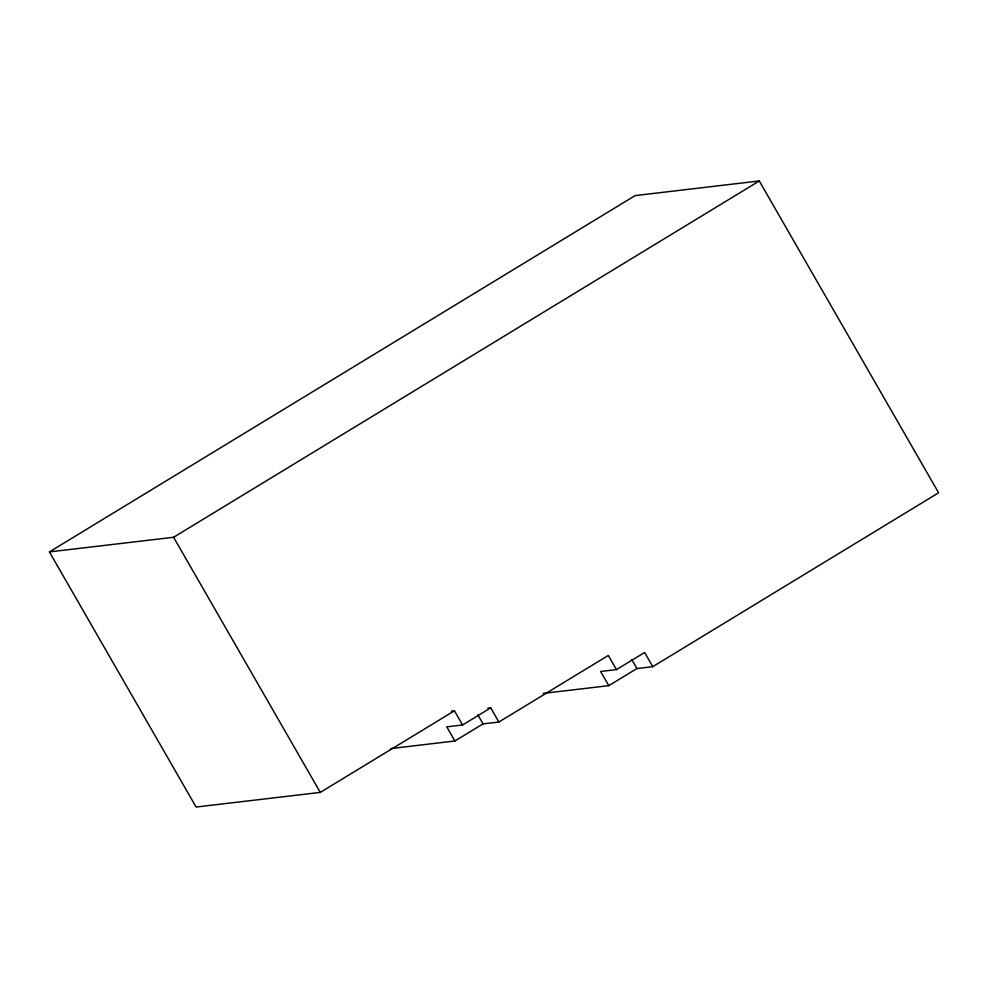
<?xml version="1.0" encoding="UTF-8"?>
<svg xmlns="http://www.w3.org/2000/svg" width="988" height="988" viewBox="0 0 988 988"><rect width="100%" height="100%" fill="white"/><g stroke="black" fill="none" stroke-linecap="round" stroke-linejoin="round"><path stroke-width="1.48" d="M652.759 666.678L644.608 652.5L616.463 669.617L608.324 655.439L498.878 722.018L490.727 707.853L462.594 724.97L454.443 710.792L320.297 792.401L196.106 807.035L49.4 551.909L635.111 195.599L759.29 180.965L938.6 492.79L652.759 666.678L636.927 668.543L608.781 685.66L543.165 693.391M49.4 551.909L173.592 537.274L759.29 180.965M390.803 748.558L454.9 741L483.046 723.883L498.878 722.018M616.463 669.617L600.63 671.482L608.781 685.66M451.405 711.15L454.443 710.792M487.85 708.186L490.727 707.853M462.594 724.97L446.749 726.835L454.9 741M631.74 659.527L636.927 668.543M477.859 714.867L483.046 723.883M173.592 537.274L320.297 792.401"/></g></svg>
